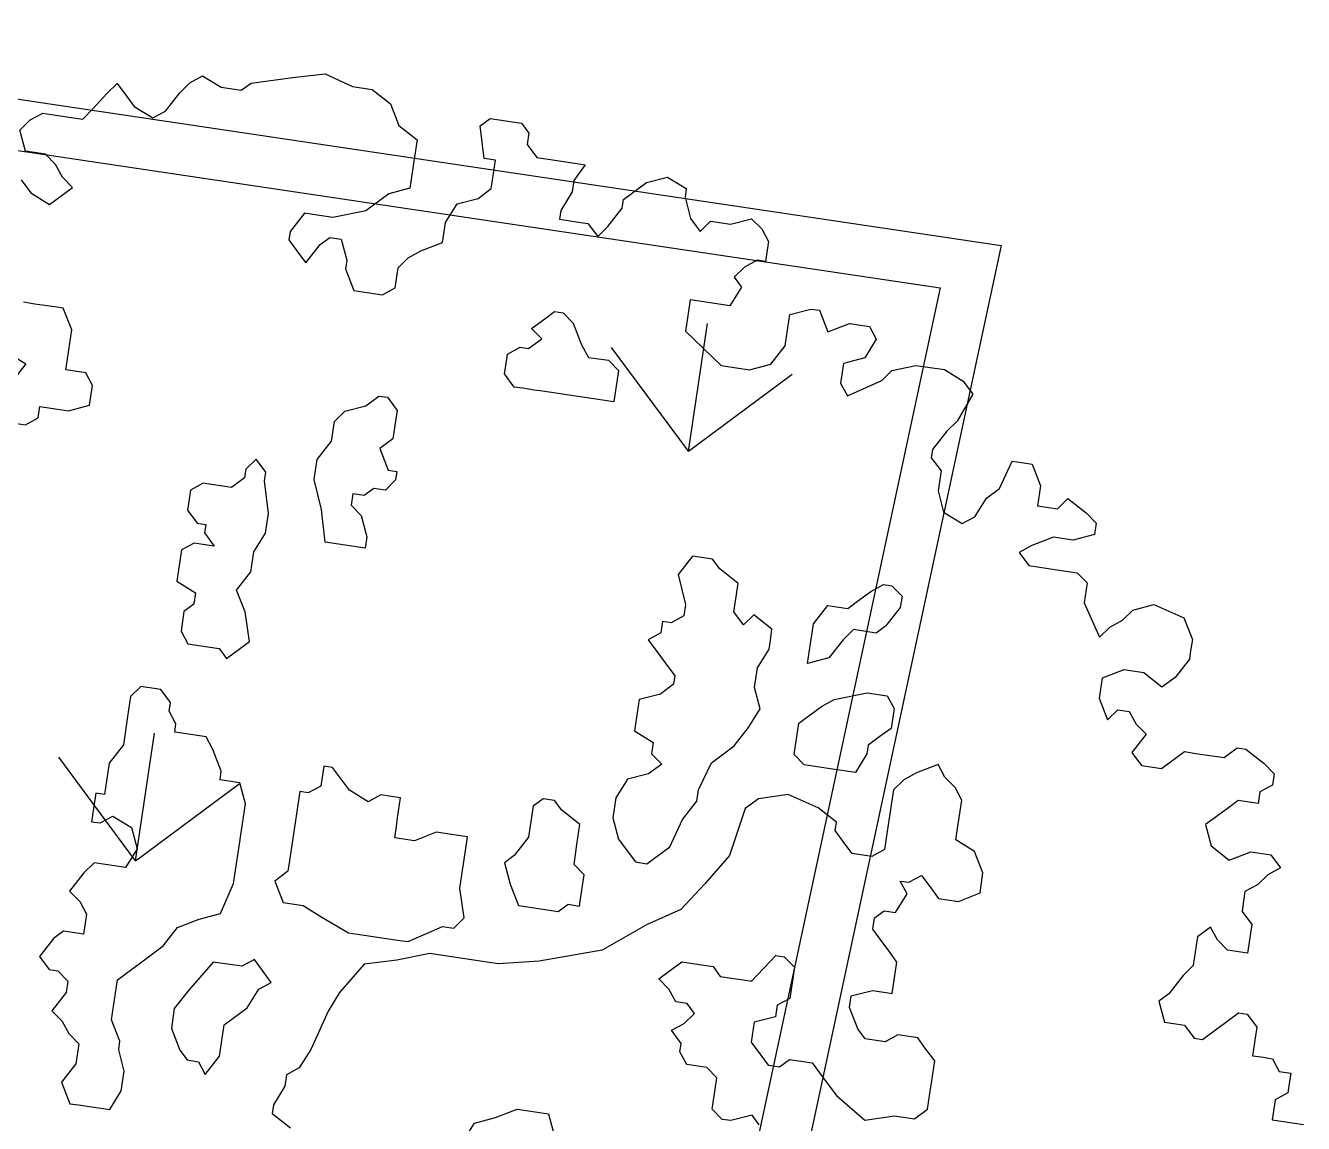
# Model space of a CAD drawing. Header units: millimetres. Extents: x 338 to 506, y 179 to 335.
# Drawn here: x 350.966 to 354.741, y 240.521 to 243.763 of the extents above; entities that cross this region are included whole.
import ezdxf

# ---------------------------------------------------------------- set-up
doc = ezdxf.new("R2010")
doc.units = ezdxf.units.MM
for name, color, linetype in [('ANDEN', 251, 'Continuous'), ('ARBOL-TOP', 3, 'Continuous'), ('MUROS', 32, 'Continuous')]:
    doc.layers.add(name, color=color, linetype=linetype)

# ---------------------------------------------------------------- blocks, each defined once
blk = doc.blocks.new('*X894')
at = {"color": 0}
for p, q in [((52.7581, 142.7845), (53.0275, 143.0539)), ((52.7581, 142.7845), (53.0275, 142.5151)), ((52.7581, 142.7845), (53.1391, 142.7845)), ((54.1949, 141.3476), (54.4644, 141.617)), ((54.1949, 141.3476), (54.4644, 141.0782)), ((54.1949, 141.3476), (54.5759, 141.3476))]:
    blk.add_line(p, q, dxfattribs=at)
blk = doc.blocks.new('ARBOLITO')
at = {"linetype": 'ByBlock'}
for points in [[(462.31071, 69.57243), (462.32526, 69.5662), (462.31695, 69.55165)], [(462.31695, 69.52256), (462.33149, 69.52256), (462.3398, 69.5288), (462.3398, 69.53711), (462.35435, 69.53711), (462.36058, 69.53711), (462.37513, 69.54334), (462.37513, 69.55789), (462.36889, 69.5662), (462.35435, 69.5662), (462.35435, 69.57243), (462.35435, 69.58074), (462.35435, 69.59529), (462.34604, 69.60983), (462.3398, 69.60983), (462.32526, 69.60983), (462.31695, 69.60983)], [(462.3024, 69.69711), (462.31071, 69.68879), (462.32526, 69.68256), (462.3398, 69.69711), (462.33149, 69.70334), (462.32526, 69.71165), (462.31695, 69.71789), (462.3024, 69.71789), (462.29617, 69.73243), (462.3024, 69.74074), (462.31071, 69.74698), (462.31695, 69.74698), (462.33149, 69.74698), (462.3398, 69.74698), (462.34604, 69.75529), (462.35435, 69.76775), (462.36058, 69.77607), (462.36889, 69.76775), (462.37513, 69.76152), (462.38967, 69.75529), (462.39798, 69.76152), (462.4063, 69.77607), (462.41253, 69.78438), (462.42084, 69.79061), (462.43539, 69.78438), (462.44993, 69.78438), (462.45617, 69.79061), (462.48526, 69.79892), (462.50811, 69.80516), (462.52889, 69.79892), (462.54344, 69.79892), (462.55798, 69.79061), (462.56629, 69.77607), (462.58084, 69.76775), (462.58084, 69.75529), (462.58084, 69.74698), (462.58084, 69.73243), (462.56629, 69.7262), (462.55175, 69.71165), (462.52889, 69.70334), (462.51435, 69.70334), (462.50811, 69.70334), (462.4998, 69.68879), (462.4998, 69.68256), (462.50811, 69.67425), (462.51435, 69.66802), (462.52266, 69.68256), (462.52889, 69.68879), (462.5372, 69.68879), (462.54344, 69.67425), (462.54344, 69.66802), (462.55175, 69.65347), (462.55798, 69.65347), (462.57253, 69.65347), (462.58084, 69.6597), (462.58084, 69.67425), (462.58707, 69.68256), (462.59538, 69.68879), (462.60993, 69.69711), (462.60993, 69.70334), (462.60993, 69.71165), (462.61616, 69.7262), (462.63071, 69.73243), (462.63902, 69.74074), (462.63902, 69.74698), (462.63902, 69.76152), (462.63071, 69.76152), (462.62447, 69.78438), (462.63071, 69.79061), (462.65357, 69.79061), (462.6598, 69.78438), (462.6598, 69.77607), (462.66811, 69.76775), (462.67642, 69.76775), (462.69097, 69.76775), (462.70343, 69.76775), (462.6972, 69.75529), (462.6972, 69.74698), (462.69097, 69.73243), (462.69097, 69.7262), (462.6972, 69.7262), (462.70343, 69.7262), (462.71175, 69.7262), (462.72006, 69.71789), (462.72629, 69.7262), (462.7346, 69.74074), (462.7346, 69.74698), (462.74915, 69.76152), (462.76369, 69.76775), (462.77824, 69.76152), (462.77824, 69.75529), (462.78447, 69.74074), (462.79278, 69.73243), (462.79902, 69.74074), (462.81356, 69.74074), (462.82811, 69.74698), (462.83642, 69.74074), (462.84265, 69.73243), (462.84265, 69.7262), (462.84265, 69.71789), (462.83642, 69.71789), (462.82811, 69.71165), (462.82187, 69.70334), (462.82811, 69.69711), (462.82187, 69.68256), (462.80733, 69.68256), (462.79278, 69.68256), (462.79278, 69.67425), (462.79278, 69.6597), (462.82187, 69.63893), (462.83642, 69.63893), (462.84265, 69.63893), (462.8572, 69.64516), (462.86551, 69.6597), (462.86551, 69.66802), (462.86551, 69.68256), (462.88006, 69.68879), (462.88629, 69.68879), (462.8946, 69.67425), (462.90915, 69.68256), (462.92369, 69.68256), (462.92993, 69.67425), (462.92369, 69.6597), (462.90915, 69.65347), (462.90915, 69.63893), (462.91538, 69.63061), (462.93824, 69.64516), (462.94447, 69.65347), (462.96109, 69.6597), (462.98187, 69.6597), (462.99642, 69.65347), (463.00473, 69.64516), (462.99642, 69.62438), (462.99018, 69.61607), (462.98187, 69.60152), (462.98187, 69.59529), (462.99018, 69.58698), (462.99018, 69.58074), (462.99018, 69.57243), (462.99642, 69.55789), (463.01096, 69.55165), (463.01927, 69.55789), (463.02551, 69.57243), (463.03382, 69.58074), (463.04005, 69.60152), (463.04837, 69.60152), (463.0546, 69.60152), (463.06291, 69.58698), (463.06291, 69.57243), (463.07746, 69.57243), (463.08369, 69.58074), (463.09823, 69.57243), (463.10655, 69.5662), (463.10655, 69.55789), (463.092, 69.55165), (463.07746, 69.55165), (463.06291, 69.54334), (463.0546, 69.53711), (463.06291, 69.5288), (463.08369, 69.5288), (463.09823, 69.5288), (463.10655, 69.52256), (463.10655, 69.50802), (463.12109, 69.48516), (463.12733, 69.49347), (463.13564, 69.49971), (463.14187, 69.50802), (463.15642, 69.51425), (463.17927, 69.50802), (463.18758, 69.49347), (463.18758, 69.48516), (463.18758, 69.47893), (463.17927, 69.46438), (463.17096, 69.45607), (463.15642, 69.46438), (463.14187, 69.46438), (463.12733, 69.45607), (463.12733, 69.44153), (463.13564, 69.42698), (463.14187, 69.43529), (463.15018, 69.43529), (463.15642, 69.42698), (463.16473, 69.42075), (463.15642, 69.4062), (463.16473, 69.39789), (463.17927, 69.39789), (463.19382, 69.41244), (463.20213, 69.41244), (463.22291, 69.41244), (463.23122, 69.42075), (463.23745, 69.42075), (463.252, 69.41244), (463.26031, 69.4062), (463.26031, 69.39789), (463.252, 69.39166), (463.252, 69.38334), (463.23745, 69.38334), (463.23122, 69.37711), (463.22291, 69.3688), (463.21667, 69.36257), (463.22291, 69.34802), (463.23745, 69.33971), (463.252, 69.34802), (463.26031, 69.34802), (463.26654, 69.34802), (463.27486, 69.33971), (463.26654, 69.33348), (463.26031, 69.32516), (463.252, 69.31893), (463.252, 69.31062), (463.252, 69.30438), (463.26031, 69.29607), (463.26031, 69.28984), (463.26031, 69.28153), (463.26031, 69.27529), (463.24576, 69.27529), (463.23745, 69.28153), (463.23122, 69.28984), (463.22291, 69.28153), (463.22291, 69.27529), (463.22291, 69.26075), (463.21667, 69.25244), (463.20836, 69.23789), (463.20213, 69.23166), (463.20836, 69.21711), (463.21667, 69.21711), (463.22291, 69.21711), (463.23122, 69.2088), (463.23745, 69.2088), (463.24576, 69.21711), (463.252, 69.22335), (463.26031, 69.23166), (463.26654, 69.23166), (463.27486, 69.22335), (463.27486, 69.21711), (463.27486, 69.20257), (463.28109, 69.20257), (463.2894, 69.20257), (463.29563, 69.19426), (463.30395, 69.19426), (463.30395, 69.18802), (463.30395, 69.17971), (463.29563, 69.17348), (463.29563, 69.16517), (463.29563, 69.15893), (463.30395, 69.15893), (463.31849, 69.15893)], [(462.31071, 69.57243), (462.32526, 69.5662), (462.31695, 69.55165)], [(462.31695, 69.52256), (462.33149, 69.52256), (462.3398, 69.5288), (462.3398, 69.53711), (462.35435, 69.53711), (462.36058, 69.53711), (462.37513, 69.54334), (462.37513, 69.55789), (462.36889, 69.5662), (462.35435, 69.5662), (462.35435, 69.57243), (462.35435, 69.58074), (462.35435, 69.59529), (462.34604, 69.60983), (462.3398, 69.60983), (462.32526, 69.60983), (462.31695, 69.60983)], [(462.3024, 69.69711), (462.31071, 69.68879), (462.32526, 69.68256), (462.3398, 69.69711), (462.33149, 69.70334), (462.32526, 69.71165), (462.31695, 69.71789), (462.3024, 69.71789), (462.29617, 69.73243), (462.3024, 69.74074), (462.31071, 69.74698), (462.31695, 69.74698), (462.33149, 69.74698), (462.3398, 69.74698), (462.34604, 69.75529), (462.35435, 69.76775), (462.36058, 69.77607), (462.36889, 69.76775), (462.37513, 69.76152), (462.38967, 69.75529), (462.39798, 69.76152), (462.4063, 69.77607), (462.41253, 69.78438), (462.42084, 69.79061), (462.43539, 69.78438), (462.44993, 69.78438), (462.45617, 69.79061), (462.48526, 69.79892), (462.50811, 69.80516), (462.52889, 69.79892), (462.54344, 69.79892), (462.55798, 69.79061), (462.56629, 69.77607), (462.58084, 69.76775), (462.58084, 69.75529), (462.58084, 69.74698), (462.58084, 69.73243), (462.56629, 69.7262), (462.55175, 69.71165), (462.52889, 69.70334), (462.51435, 69.70334), (462.50811, 69.70334), (462.4998, 69.68879), (462.4998, 69.68256), (462.50811, 69.67425), (462.51435, 69.66802), (462.52266, 69.68256), (462.52889, 69.68879), (462.5372, 69.68879), (462.54344, 69.67425), (462.54344, 69.66802), (462.55175, 69.65347), (462.55798, 69.65347), (462.57253, 69.65347), (462.58084, 69.6597), (462.58084, 69.67425), (462.58707, 69.68256), (462.59538, 69.68879), (462.60993, 69.69711), (462.60993, 69.70334), (462.60993, 69.71165), (462.61616, 69.7262), (462.63071, 69.73243), (462.63902, 69.74074), (462.63902, 69.74698), (462.63902, 69.76152), (462.63071, 69.76152), (462.62447, 69.78438), (462.63071, 69.79061), (462.65357, 69.79061), (462.6598, 69.78438), (462.6598, 69.77607), (462.66811, 69.76775), (462.67642, 69.76775), (462.69097, 69.76775), (462.70343, 69.76775), (462.6972, 69.75529), (462.6972, 69.74698), (462.69097, 69.73243), (462.69097, 69.7262), (462.6972, 69.7262), (462.70343, 69.7262), (462.71175, 69.7262), (462.72006, 69.71789), (462.72629, 69.7262), (462.7346, 69.74074), (462.7346, 69.74698), (462.74915, 69.76152), (462.76369, 69.76775), (462.77824, 69.76152), (462.77824, 69.75529), (462.78447, 69.74074), (462.79278, 69.73243), (462.79902, 69.74074), (462.81356, 69.74074), (462.82811, 69.74698), (462.83642, 69.74074), (462.84265, 69.73243), (462.84265, 69.7262), (462.84265, 69.71789), (462.83642, 69.71789), (462.82811, 69.71165), (462.82187, 69.70334), (462.82811, 69.69711), (462.82187, 69.68256), (462.80733, 69.68256), (462.79278, 69.68256), (462.79278, 69.67425), (462.79278, 69.6597), (462.82187, 69.63893), (462.83642, 69.63893), (462.84265, 69.63893), (462.8572, 69.64516), (462.86551, 69.6597), (462.86551, 69.66802), (462.86551, 69.68256), (462.88006, 69.68879), (462.88629, 69.68879), (462.8946, 69.67425), (462.90915, 69.68256), (462.92369, 69.68256), (462.92993, 69.67425), (462.92369, 69.6597), (462.90915, 69.65347), (462.90915, 69.63893), (462.91538, 69.63061), (462.93824, 69.64516), (462.94447, 69.65347), (462.96109, 69.6597), (462.98187, 69.6597), (462.99642, 69.65347), (463.00473, 69.64516), (462.99642, 69.62438), (462.99018, 69.61607), (462.98187, 69.60152), (462.98187, 69.59529), (462.99018, 69.58698), (462.99018, 69.58074), (462.99018, 69.57243), (462.99642, 69.55789), (463.01096, 69.55165), (463.01927, 69.55789), (463.02551, 69.57243), (463.03382, 69.58074), (463.04005, 69.60152), (463.04837, 69.60152), (463.0546, 69.60152), (463.06291, 69.58698), (463.06291, 69.57243), (463.07746, 69.57243), (463.08369, 69.58074), (463.09823, 69.57243), (463.10655, 69.5662), (463.10655, 69.55789), (463.092, 69.55165), (463.07746, 69.55165), (463.06291, 69.54334), (463.0546, 69.53711), (463.06291, 69.5288), (463.08369, 69.5288), (463.09823, 69.5288), (463.10655, 69.52256), (463.10655, 69.50802), (463.12109, 69.48516), (463.12733, 69.49347), (463.13564, 69.49971), (463.14187, 69.50802), (463.15642, 69.51425), (463.17927, 69.50802), (463.18758, 69.49347), (463.18758, 69.48516), (463.18758, 69.47893), (463.17927, 69.46438), (463.17096, 69.45607), (463.15642, 69.46438), (463.14187, 69.46438), (463.12733, 69.45607), (463.12733, 69.44153), (463.13564, 69.42698), (463.14187, 69.43529), (463.15018, 69.43529), (463.15642, 69.42698), (463.16473, 69.42075), (463.15642, 69.4062), (463.16473, 69.39789), (463.17927, 69.39789), (463.19382, 69.41244), (463.20213, 69.41244), (463.22291, 69.41244), (463.23122, 69.42075), (463.23745, 69.42075), (463.252, 69.41244), (463.26031, 69.4062), (463.26031, 69.39789), (463.252, 69.39166), (463.252, 69.38334), (463.23745, 69.38334), (463.23122, 69.37711), (463.22291, 69.3688), (463.21667, 69.36257), (463.22291, 69.34802), (463.23745, 69.33971), (463.252, 69.34802), (463.26031, 69.34802), (463.26654, 69.34802), (463.27486, 69.33971), (463.26654, 69.33348), (463.26031, 69.32516), (463.252, 69.31893), (463.252, 69.31062), (463.252, 69.30438), (463.26031, 69.29607), (463.26031, 69.28984), (463.26031, 69.28153), (463.26031, 69.27529), (463.24576, 69.27529), (463.23745, 69.28153), (463.23122, 69.28984), (463.22291, 69.28153), (463.22291, 69.27529), (463.22291, 69.26075), (463.21667, 69.25244), (463.20836, 69.23789), (463.20213, 69.23166), (463.20836, 69.21711), (463.21667, 69.21711), (463.22291, 69.21711), (463.23122, 69.2088), (463.23745, 69.2088), (463.24576, 69.21711), (463.252, 69.22335), (463.26031, 69.23166), (463.26654, 69.23166), (463.27486, 69.22335), (463.27486, 69.21711), (463.27486, 69.20257), (463.28109, 69.20257), (463.2894, 69.20257), (463.29563, 69.19426), (463.30395, 69.19426), (463.30395, 69.18802), (463.30395, 69.17971), (463.29563, 69.17348), (463.29563, 69.16517), (463.29563, 69.15893), (463.30395, 69.15893), (463.31849, 69.15893)], [(462.71175, 69.60152), (462.6972, 69.60152), (462.69097, 69.60152), (462.68266, 69.60152), (462.67642, 69.60152), (462.66811, 69.60983), (462.66811, 69.61607), (462.66811, 69.62438), (462.67642, 69.63061), (462.68266, 69.63061), (462.69097, 69.63893), (462.68266, 69.64516), (462.69097, 69.65347), (462.6972, 69.6597), (462.70343, 69.6597), (462.71175, 69.65347), (462.72006, 69.63893), (462.72629, 69.63061), (462.74084, 69.63061), (462.74915, 69.62438), (462.74915, 69.61607), (462.74915, 69.60983), (462.74915, 69.60152), (462.74084, 69.60152), (462.7346, 69.60152), (462.72629, 69.60152), (462.71175, 69.60152), (462.71175, 69.60152)], [(462.71175, 69.60152), (462.6972, 69.60152), (462.69097, 69.60152), (462.68266, 69.60152), (462.67642, 69.60152), (462.66811, 69.60983), (462.66811, 69.61607), (462.66811, 69.62438), (462.67642, 69.63061), (462.68266, 69.63061), (462.69097, 69.63893), (462.68266, 69.64516), (462.69097, 69.65347), (462.6972, 69.6597), (462.70343, 69.6597), (462.71175, 69.65347), (462.72006, 69.63893), (462.72629, 69.63061), (462.74084, 69.63061), (462.74915, 69.62438), (462.74915, 69.61607), (462.74915, 69.60983), (462.74915, 69.60152), (462.74084, 69.60152), (462.7346, 69.60152), (462.72629, 69.60152), (462.71175, 69.60152)], [(462.57253, 69.50802), (462.57253, 69.49971), (462.58084, 69.49347), (462.58707, 69.47893), (462.58707, 69.47062), (462.57253, 69.47062), (462.55798, 69.47062), (462.55175, 69.49347), (462.54344, 69.51425), (462.54344, 69.5288), (462.55175, 69.54334), (462.55175, 69.55789), (462.55798, 69.5662), (462.57253, 69.57243), (462.58084, 69.58074), (462.58707, 69.58074), (462.59538, 69.57243), (462.59538, 69.5662), (462.59538, 69.55165), (462.58707, 69.54334), (462.59538, 69.5288), (462.60162, 69.5288), (462.60162, 69.52256), (462.59538, 69.51425), (462.58707, 69.51425), (462.58084, 69.50802), (462.57253, 69.50802), (462.57253, 69.50802)], [(462.57253, 69.50802), (462.57253, 69.49971), (462.58084, 69.49347), (462.58707, 69.47893), (462.58707, 69.47062), (462.57253, 69.47062), (462.55798, 69.47062), (462.55175, 69.49347), (462.54344, 69.51425), (462.54344, 69.5288), (462.55175, 69.54334), (462.55175, 69.55789), (462.55798, 69.5662), (462.57253, 69.57243), (462.58084, 69.58074), (462.58707, 69.58074), (462.59538, 69.57243), (462.59538, 69.5662), (462.59538, 69.55165), (462.58707, 69.54334), (462.59538, 69.5288), (462.60162, 69.5288), (462.60162, 69.52256), (462.59538, 69.51425), (462.58707, 69.51425), (462.58084, 69.50802), (462.57253, 69.50802)], [(462.51435, 69.39166), (462.50811, 69.41244), (462.4998, 69.42698), (462.50811, 69.44153), (462.50811, 69.45607), (462.51435, 69.47062), (462.51435, 69.48516), (462.50811, 69.50802), (462.50811, 69.51425), (462.4998, 69.52256), (462.49357, 69.51425), (462.49357, 69.50802), (462.48526, 69.49971), (462.47071, 69.49971), (462.46448, 69.49971), (462.45617, 69.49347), (462.45617, 69.47893), (462.46448, 69.47062), (462.47071, 69.47062), (462.47071, 69.46438), (462.47902, 69.45607), (462.47071, 69.45607), (462.46448, 69.45607), (462.45617, 69.44984), (462.45617, 69.44153), (462.45617, 69.43529), (462.45617, 69.42698), (462.47071, 69.42075), (462.47071, 69.41244), (462.46448, 69.4062), (462.46448, 69.39166), (462.47071, 69.38334), (462.48526, 69.38334), (462.49357, 69.38334), (462.4998, 69.37711), (462.51435, 69.39166), (462.51435, 69.39166)], [(462.51435, 69.39166), (462.50811, 69.41244), (462.4998, 69.42698), (462.50811, 69.44153), (462.50811, 69.45607), (462.51435, 69.47062), (462.51435, 69.48516), (462.50811, 69.50802), (462.50811, 69.51425), (462.4998, 69.52256), (462.49357, 69.51425), (462.49357, 69.50802), (462.48526, 69.49971), (462.47071, 69.49971), (462.46448, 69.49971), (462.45617, 69.49347), (462.45617, 69.47893), (462.46448, 69.47062), (462.47071, 69.47062), (462.47071, 69.46438), (462.47902, 69.45607), (462.47071, 69.45607), (462.46448, 69.45607), (462.45617, 69.44984), (462.45617, 69.44153), (462.45617, 69.43529), (462.45617, 69.42698), (462.47071, 69.42075), (462.47071, 69.41244), (462.46448, 69.4062), (462.46448, 69.39166), (462.47071, 69.38334), (462.48526, 69.38334), (462.49357, 69.38334), (462.4998, 69.37711), (462.51435, 69.39166)], [(462.82187, 69.27529), (462.83642, 69.28984), (462.84265, 69.31062), (462.85097, 69.32516), (462.85097, 69.33348), (462.8572, 69.35425), (462.87174, 69.3688), (462.88006, 69.38334), (462.88629, 69.39789), (462.88006, 69.41244), (462.88006, 69.42698), (462.88629, 69.44153), (462.88629, 69.44984), (462.88629, 69.45607), (462.87174, 69.46438), (462.86551, 69.45607), (462.8572, 69.46438), (462.8572, 69.47062), (462.8572, 69.48516), (462.84265, 69.49347), (462.83642, 69.49971), (462.82187, 69.49971), (462.81356, 69.48516), (462.82187, 69.46438), (462.82187, 69.45607), (462.81356, 69.44984), (462.80733, 69.44984), (462.80733, 69.44153), (462.79902, 69.43529), (462.80733, 69.42698), (462.81356, 69.42075), (462.82187, 69.41244), (462.82187, 69.4062), (462.81356, 69.39789), (462.79902, 69.39166), (462.79902, 69.37711), (462.79902, 69.3688), (462.81356, 69.36257), (462.81356, 69.35425), (462.82187, 69.34802), (462.81356, 69.33971), (462.79902, 69.33348), (462.79278, 69.31893), (462.79278, 69.30438), (462.79902, 69.28984), (462.80733, 69.28153), (462.81356, 69.27529), (462.82187, 69.27529), (462.82187, 69.27529)], [(462.82187, 69.27529), (462.83642, 69.28984), (462.84265, 69.31062), (462.85097, 69.32516), (462.85097, 69.33348), (462.8572, 69.35425), (462.87174, 69.3688), (462.88006, 69.38334), (462.88629, 69.39789), (462.88006, 69.41244), (462.88006, 69.42698), (462.88629, 69.44153), (462.88629, 69.44984), (462.88629, 69.45607), (462.87174, 69.46438), (462.86551, 69.45607), (462.8572, 69.46438), (462.8572, 69.47062), (462.8572, 69.48516), (462.84265, 69.49347), (462.83642, 69.49971), (462.82187, 69.49971), (462.81356, 69.48516), (462.82187, 69.46438), (462.82187, 69.45607), (462.81356, 69.44984), (462.80733, 69.44984), (462.80733, 69.44153), (462.79902, 69.43529), (462.80733, 69.42698), (462.81356, 69.42075), (462.82187, 69.41244), (462.82187, 69.4062), (462.81356, 69.39789), (462.79902, 69.39166), (462.79902, 69.37711), (462.79902, 69.3688), (462.81356, 69.36257), (462.81356, 69.35425), (462.82187, 69.34802), (462.81356, 69.33971), (462.79902, 69.33348), (462.79278, 69.31893), (462.79278, 69.30438), (462.79902, 69.28984), (462.80733, 69.28153), (462.81356, 69.27529), (462.82187, 69.27529)], [(462.91538, 69.43529), (462.91538, 69.44984), (462.91538, 69.45607), (462.91538, 69.46438), (462.92369, 69.47893), (462.92993, 69.47893), (462.93824, 69.47893), (462.94447, 69.48516), (462.95278, 69.49347), (462.96109, 69.49971), (462.96733, 69.49971), (462.97564, 69.49347), (462.97564, 69.48516), (462.96733, 69.47062), (462.96109, 69.46438), (462.94447, 69.46438), (462.93824, 69.45607), (462.92993, 69.44153), (462.91538, 69.43529), (462.91538, 69.43529)], [(462.91538, 69.43529), (462.91538, 69.44984), (462.91538, 69.45607), (462.91538, 69.46438), (462.92369, 69.47893), (462.92993, 69.47893), (462.93824, 69.47893), (462.94447, 69.48516), (462.95278, 69.49347), (462.96109, 69.49971), (462.96733, 69.49971), (462.97564, 69.49347), (462.97564, 69.48516), (462.96733, 69.47062), (462.96109, 69.46438), (462.94447, 69.46438), (462.93824, 69.45607), (462.92993, 69.44153), (462.91538, 69.43529)], [(462.94447, 69.36257), (462.92993, 69.36257), (462.92369, 69.36257), (462.91538, 69.3688), (462.91538, 69.37711), (462.91538, 69.39166), (462.92993, 69.4062), (462.93824, 69.41244), (462.96109, 69.42075), (462.97564, 69.42075), (462.98187, 69.41244), (462.98187, 69.39789), (462.97564, 69.39166), (462.96733, 69.38334), (462.96733, 69.37711), (462.96109, 69.36257), (462.94447, 69.36257), (462.94447, 69.36257)], [(462.94447, 69.36257), (462.92993, 69.36257), (462.92369, 69.36257), (462.91538, 69.3688), (462.91538, 69.37711), (462.91538, 69.39166), (462.92993, 69.4062), (462.93824, 69.41244), (462.96109, 69.42075), (462.97564, 69.42075), (462.98187, 69.41244), (462.98187, 69.39789), (462.97564, 69.39166), (462.96733, 69.38334), (462.96733, 69.37711), (462.96109, 69.36257), (462.94447, 69.36257)], [(462.58084, 69.05712), (462.59538, 69.0488)], [(462.72006, 69.05712), (462.72629, 69.07166), (462.74084, 69.07789), (462.75538, 69.08621), (462.76369, 69.08621), (462.77824, 69.08621), (462.78447, 69.07166)], [(462.92993, 69.10075), (462.92369, 69.10698), (462.90915, 69.10075), (462.90291, 69.10075), (462.8946, 69.10698), (462.8946, 69.12153), (462.8946, 69.12984), (462.88629, 69.13608), (462.88006, 69.13608), (462.87174, 69.13608), (462.86551, 69.14439), (462.86551, 69.15062), (462.8572, 69.15893), (462.86551, 69.16517), (462.87174, 69.17348), (462.86551, 69.17971), (462.8572, 69.17971), (462.85097, 69.18802), (462.84265, 69.19426), (462.85097, 69.20257), (462.8572, 69.2088), (462.87174, 69.2088), (462.88006, 69.2088), (462.88629, 69.20257), (462.90291, 69.20257), (462.90915, 69.20257), (462.92369, 69.22335), (462.92993, 69.22335), (462.93824, 69.21711), (462.93824, 69.2088), (462.93824, 69.19426), (462.92993, 69.18802), (462.92993, 69.17971), (462.91538, 69.17348), (462.91538, 69.15893), (462.92369, 69.15062), (462.92993, 69.14439), (462.93824, 69.14439), (462.94447, 69.15062), (462.95278, 69.15062), (462.96109, 69.15062), (462.96733, 69.14439), (462.97564, 69.13608), (462.98187, 69.12984), (463.00473, 69.1153), (463.02551, 69.12153), (463.04005, 69.12153), (463.04837, 69.12984), (463.04837, 69.14439), (463.04837, 69.15062), (463.04837, 69.16517), (463.04005, 69.17348), (463.03382, 69.17971), (463.01927, 69.17971), (463.01096, 69.17348), (462.99642, 69.17348), (462.99018, 69.17971), (462.98187, 69.19426), (462.98187, 69.20257), (462.99642, 69.2088), (463.00473, 69.2088), (463.01096, 69.2088), (463.01096, 69.23166), (463.00473, 69.23789), (462.99642, 69.2462), (462.99018, 69.25244), (462.99018, 69.26075), (462.99642, 69.26698), (463.00473, 69.26698), (463.01096, 69.28153), (463.00473, 69.28984), (463.01096, 69.28984), (463.01927, 69.29607), (463.02551, 69.28984), (463.03382, 69.28153), (463.04837, 69.28153), (463.06291, 69.28984), (463.06291, 69.30438), (463.0546, 69.31893), (463.04005, 69.32516), (463.04005, 69.33348), (463.04005, 69.33971), (463.04005, 69.35425), (463.03382, 69.36257), (463.02551, 69.3688), (463.01927, 69.37711), (463.00473, 69.3688), (462.99642, 69.36257), (462.99018, 69.35425), (462.99018, 69.33348), (462.99018, 69.31893), (462.99018, 69.31062), (462.98187, 69.30438), (462.96733, 69.30438), (462.96109, 69.31062), (462.95278, 69.31893), (462.95278, 69.32516), (462.93824, 69.33348), (462.91538, 69.33971), (462.8946, 69.33348), (462.88629, 69.32516), (462.88006, 69.28984), (462.86551, 69.26698), (462.85097, 69.2462), (462.82811, 69.23166), (462.79902, 69.2088), (462.75538, 69.19426), (462.72629, 69.18802), (462.6972, 69.18802), (462.67642, 69.18802), (462.65357, 69.17971), (462.63071, 69.17348), (462.61616, 69.15062), (462.60993, 69.13608), (462.60162, 69.10698), (462.59538, 69.09244), (462.58707, 69.08621), (462.58707, 69.07789), (462.58084, 69.06335), (462.58084, 69.05712), (462.58084, 69.05712)], [(462.58084, 69.05712), (462.59538, 69.0488)], [(462.72006, 69.05712), (462.72629, 69.07166), (462.74084, 69.07789), (462.75538, 69.08621), (462.76369, 69.08621), (462.77824, 69.08621), (462.78447, 69.07166)], [(462.92993, 69.10075), (462.92369, 69.10698), (462.90915, 69.10075), (462.90291, 69.10075), (462.8946, 69.10698), (462.8946, 69.12153), (462.8946, 69.12984), (462.88629, 69.13608), (462.88006, 69.13608), (462.87174, 69.13608), (462.86551, 69.14439), (462.86551, 69.15062), (462.8572, 69.15893), (462.86551, 69.16517), (462.87174, 69.17348), (462.86551, 69.17971), (462.8572, 69.17971), (462.85097, 69.18802), (462.84265, 69.19426), (462.85097, 69.20257), (462.8572, 69.2088), (462.87174, 69.2088), (462.88006, 69.2088), (462.88629, 69.20257), (462.90291, 69.20257), (462.90915, 69.20257), (462.92369, 69.22335), (462.92993, 69.22335), (462.93824, 69.21711), (462.93824, 69.2088), (462.93824, 69.19426), (462.92993, 69.18802), (462.92993, 69.17971), (462.91538, 69.17348), (462.91538, 69.15893), (462.92369, 69.15062), (462.92993, 69.14439), (462.93824, 69.14439), (462.94447, 69.15062), (462.95278, 69.15062), (462.96109, 69.15062), (462.96733, 69.14439), (462.97564, 69.13608), (462.98187, 69.12984), (463.00473, 69.1153), (463.02551, 69.12153), (463.04005, 69.12153), (463.04837, 69.12984), (463.04837, 69.14439), (463.04837, 69.15062), (463.04837, 69.16517), (463.04005, 69.17348), (463.03382, 69.17971), (463.01927, 69.17971), (463.01096, 69.17348), (462.99642, 69.17348), (462.99018, 69.17971), (462.98187, 69.19426), (462.98187, 69.20257), (462.99642, 69.2088), (463.00473, 69.2088), (463.01096, 69.2088), (463.01096, 69.23166), (463.00473, 69.23789), (462.99642, 69.2462), (462.99018, 69.25244), (462.99018, 69.26075), (462.99642, 69.26698), (463.00473, 69.26698), (463.01096, 69.28153), (463.00473, 69.28984), (463.01096, 69.28984), (463.01927, 69.29607), (463.02551, 69.28984), (463.03382, 69.28153), (463.04837, 69.28153), (463.06291, 69.28984), (463.06291, 69.30438), (463.0546, 69.31893), (463.04005, 69.32516), (463.04005, 69.33348), (463.04005, 69.33971), (463.04005, 69.35425), (463.03382, 69.36257), (463.02551, 69.3688), (463.01927, 69.37711), (463.00473, 69.3688), (462.99642, 69.36257), (462.99018, 69.35425), (462.99018, 69.33348), (462.99018, 69.31893), (462.99018, 69.31062), (462.98187, 69.30438), (462.96733, 69.30438), (462.96109, 69.31062), (462.95278, 69.31893), (462.95278, 69.32516), (462.93824, 69.33348), (462.91538, 69.33971), (462.8946, 69.33348), (462.88629, 69.32516), (462.88006, 69.28984), (462.86551, 69.26698), (462.85097, 69.2462), (462.82811, 69.23166), (462.79902, 69.2088), (462.75538, 69.19426), (462.72629, 69.18802), (462.6972, 69.18802), (462.67642, 69.18802), (462.65357, 69.17971), (462.63071, 69.17348), (462.61616, 69.15062), (462.60993, 69.13608), (462.60162, 69.10698), (462.59538, 69.09244), (462.58707, 69.08621), (462.58707, 69.07789), (462.58084, 69.06335), (462.58084, 69.05712)], [(462.46448, 69.09244), (462.45617, 69.10698), (462.45617, 69.12153), (462.45617, 69.13608), (462.47071, 69.15062), (462.48526, 69.16517), (462.49357, 69.17971), (462.50811, 69.18802), (462.52266, 69.19426), (462.52889, 69.21711), (462.52889, 69.23789), (462.52889, 69.26075), (462.52889, 69.27529), (462.52266, 69.28984), (462.50811, 69.28984), (462.50811, 69.29607), (462.4998, 69.31062), (462.49357, 69.31893), (462.47902, 69.31893), (462.47071, 69.31893), (462.47071, 69.32516), (462.46448, 69.33348), (462.46448, 69.33971), (462.45617, 69.34802), (462.44162, 69.34802), (462.43539, 69.33971), (462.43539, 69.32516), (462.43539, 69.30438), (462.42708, 69.28984), (462.42708, 69.26698), (462.42084, 69.26698), (462.42084, 69.26075), (462.42084, 69.2462), (462.42708, 69.2462), (462.43539, 69.25244), (462.44993, 69.2462), (462.45617, 69.23166), (462.44993, 69.21711), (462.43539, 69.21711), (462.42708, 69.21711), (462.42084, 69.2088), (462.41253, 69.19426), (462.42084, 69.18802), (462.42708, 69.17971), (462.42708, 69.16517), (462.41253, 69.16517), (462.4063, 69.15893), (462.39798, 69.14439), (462.4063, 69.13608), (462.41253, 69.13608), (462.42084, 69.12984), (462.42084, 69.12153), (462.41253, 69.10698), (462.42084, 69.10075), (462.42708, 69.09244), (462.43539, 69.08621), (462.43539, 69.07166), (462.42708, 69.05712), (462.43539, 69.04257), (462.44162, 69.04257), (462.45617, 69.04257), (462.46448, 69.04257), (462.47071, 69.05712), (462.47071, 69.07166), (462.46448, 69.08621), (462.46448, 69.09244), (462.46448, 69.09244)], [(462.46448, 69.09244), (462.45617, 69.10698), (462.45617, 69.12153), (462.45617, 69.13608), (462.47071, 69.15062), (462.48526, 69.16517), (462.49357, 69.17971), (462.50811, 69.18802), (462.52266, 69.19426), (462.52889, 69.21711), (462.52889, 69.23789), (462.52889, 69.26075), (462.52889, 69.27529), (462.52266, 69.28984), (462.50811, 69.28984), (462.50811, 69.29607), (462.4998, 69.31062), (462.49357, 69.31893), (462.47902, 69.31893), (462.47071, 69.31893), (462.47071, 69.32516), (462.46448, 69.33348), (462.46448, 69.33971), (462.45617, 69.34802), (462.44162, 69.34802), (462.43539, 69.33971), (462.43539, 69.32516), (462.43539, 69.30438), (462.42708, 69.28984), (462.42708, 69.26698), (462.42084, 69.26698), (462.42084, 69.26075), (462.42084, 69.2462), (462.42708, 69.2462), (462.43539, 69.25244), (462.44993, 69.2462), (462.45617, 69.23166), (462.44993, 69.21711), (462.43539, 69.21711), (462.42708, 69.21711), (462.42084, 69.2088), (462.41253, 69.19426), (462.42084, 69.18802), (462.42708, 69.17971), (462.42708, 69.16517), (462.41253, 69.16517), (462.4063, 69.15893), (462.39798, 69.14439), (462.4063, 69.13608), (462.41253, 69.13608), (462.42084, 69.12984), (462.42084, 69.12153), (462.41253, 69.10698), (462.42084, 69.10075), (462.42708, 69.09244), (462.43539, 69.08621), (462.43539, 69.07166), (462.42708, 69.05712), (462.43539, 69.04257), (462.44162, 69.04257), (462.45617, 69.04257), (462.46448, 69.04257), (462.47071, 69.05712), (462.47071, 69.07166), (462.46448, 69.08621), (462.46448, 69.09244)], [(462.6972, 69.21711), (462.69097, 69.23789), (462.69097, 69.25244), (462.69097, 69.26698), (462.69097, 69.27529), (462.68266, 69.27529), (462.66811, 69.27529), (462.65357, 69.26698), (462.63902, 69.26698), (462.63902, 69.27529), (462.63902, 69.28153), (462.63902, 69.29607), (462.63071, 69.29607), (462.62447, 69.29607), (462.61616, 69.28984), (462.60162, 69.29607), (462.58707, 69.31062), (462.58084, 69.31062), (462.58084, 69.29607), (462.57253, 69.28984), (462.56629, 69.28984), (462.56629, 69.27529), (462.56629, 69.26698), (462.56629, 69.2462), (462.56629, 69.23789), (462.56629, 69.23166), (462.55798, 69.22335), (462.56629, 69.2088), (462.58084, 69.2088), (462.59538, 69.20257), (462.61616, 69.19426), (462.65357, 69.19426), (462.6598, 69.19426), (462.68266, 69.2088), (462.69097, 69.2088), (462.6972, 69.21711), (462.6972, 69.21711)], [(462.6972, 69.21711), (462.69097, 69.23789), (462.69097, 69.25244), (462.69097, 69.26698), (462.69097, 69.27529), (462.68266, 69.27529), (462.66811, 69.27529), (462.65357, 69.26698), (462.63902, 69.26698), (462.63902, 69.27529), (462.63902, 69.28153), (462.63902, 69.29607), (462.63071, 69.29607), (462.62447, 69.29607), (462.61616, 69.28984), (462.60162, 69.29607), (462.58707, 69.31062), (462.58084, 69.31062), (462.58084, 69.29607), (462.57253, 69.28984), (462.56629, 69.28984), (462.56629, 69.27529), (462.56629, 69.26698), (462.56629, 69.2462), (462.56629, 69.23789), (462.56629, 69.23166), (462.55798, 69.22335), (462.56629, 69.2088), (462.58084, 69.2088), (462.59538, 69.20257), (462.61616, 69.19426), (462.65357, 69.19426), (462.6598, 69.19426), (462.68266, 69.2088), (462.69097, 69.2088), (462.6972, 69.21711)], [(462.77824, 69.2462), (462.77824, 69.26075), (462.76993, 69.26698), (462.76993, 69.28153), (462.76993, 69.29607), (462.75538, 69.30438), (462.74915, 69.31062), (462.74084, 69.31062), (462.7346, 69.30438), (462.7346, 69.28984), (462.7346, 69.28153), (462.72629, 69.26698), (462.72006, 69.26075), (462.72629, 69.2462), (462.7346, 69.23166), (462.74915, 69.23166), (462.76369, 69.23166), (462.76993, 69.23789), (462.77824, 69.23789), (462.77824, 69.2462), (462.77824, 69.2462)], [(462.77824, 69.2462), (462.77824, 69.26075), (462.76993, 69.26698), (462.76993, 69.28153), (462.76993, 69.29607), (462.75538, 69.30438), (462.74915, 69.31062), (462.74084, 69.31062), (462.7346, 69.30438), (462.7346, 69.28984), (462.7346, 69.28153), (462.72629, 69.26698), (462.72006, 69.26075), (462.72629, 69.2462), (462.7346, 69.23166), (462.74915, 69.23166), (462.76369, 69.23166), (462.76993, 69.23789), (462.77824, 69.23789), (462.77824, 69.2462)], [(462.52889, 69.07789), (462.5372, 69.09244), (462.5372, 69.1153), (462.55175, 69.12984), (462.55798, 69.14439), (462.56629, 69.15062), (462.55798, 69.15893), (462.55175, 69.16517), (462.54344, 69.15893), (462.52266, 69.15893), (462.50811, 69.13608), (462.4998, 69.12153), (462.4998, 69.10698), (462.50811, 69.09244), (462.51435, 69.08621), (462.52266, 69.08621), (462.52889, 69.07789), (462.52889, 69.07789)], [(462.52889, 69.07789), (462.5372, 69.09244), (462.5372, 69.1153), (462.55175, 69.12984), (462.55798, 69.14439), (462.56629, 69.15062), (462.55798, 69.15893), (462.55175, 69.16517), (462.54344, 69.15893), (462.52266, 69.15893), (462.50811, 69.13608), (462.4998, 69.12153), (462.4998, 69.10698), (462.50811, 69.09244), (462.51435, 69.08621), (462.52266, 69.08621), (462.52889, 69.07789)]]:
    blk.add_lwpolyline(points, dxfattribs=at)
blk = doc.blocks.new('A$C7152A42C')
at = {"layer": 'ANDEN'}
for points in [[(24.26949, 146.88337), (54.93114, 144.93637), (54.93114, 140.52352), (33.00663, 141.9156)], [(24.41949, 146.72354), (54.78114, 144.79559), (54.78114, 140.68335), (32.85663, 142.07542)]]:
    blk.add_lwpolyline(points, dxfattribs=at)
at = {"layer": 'ANDEN', "color": 251, "linetype": 'Continuous'}
blk.add_blockref('*X894', (0, 0), dxfattribs=at)
at = {"layer": 'ARBOL-TOP', "color": 3, "linetype": 'ByBlock', "xscale": 4.090679926752369, "yscale": 4.090679926752369, "zscale": 4.090679926752369, "rotation": 270}
blk.add_blockref('ARBOLITO', (-230.41121, 2034.54572), dxfattribs=at)

msp = doc.modelspace()

# ---------------------------------------------------------------- block references
at = {"layer": 'MUROS', "color": 32, "rotation": 81.53046525965426}
msp.add_blockref('A$C7152A42C', (484.7482, 168.0844), dxfattribs=at)

doc.saveas('drawing.dxf')
